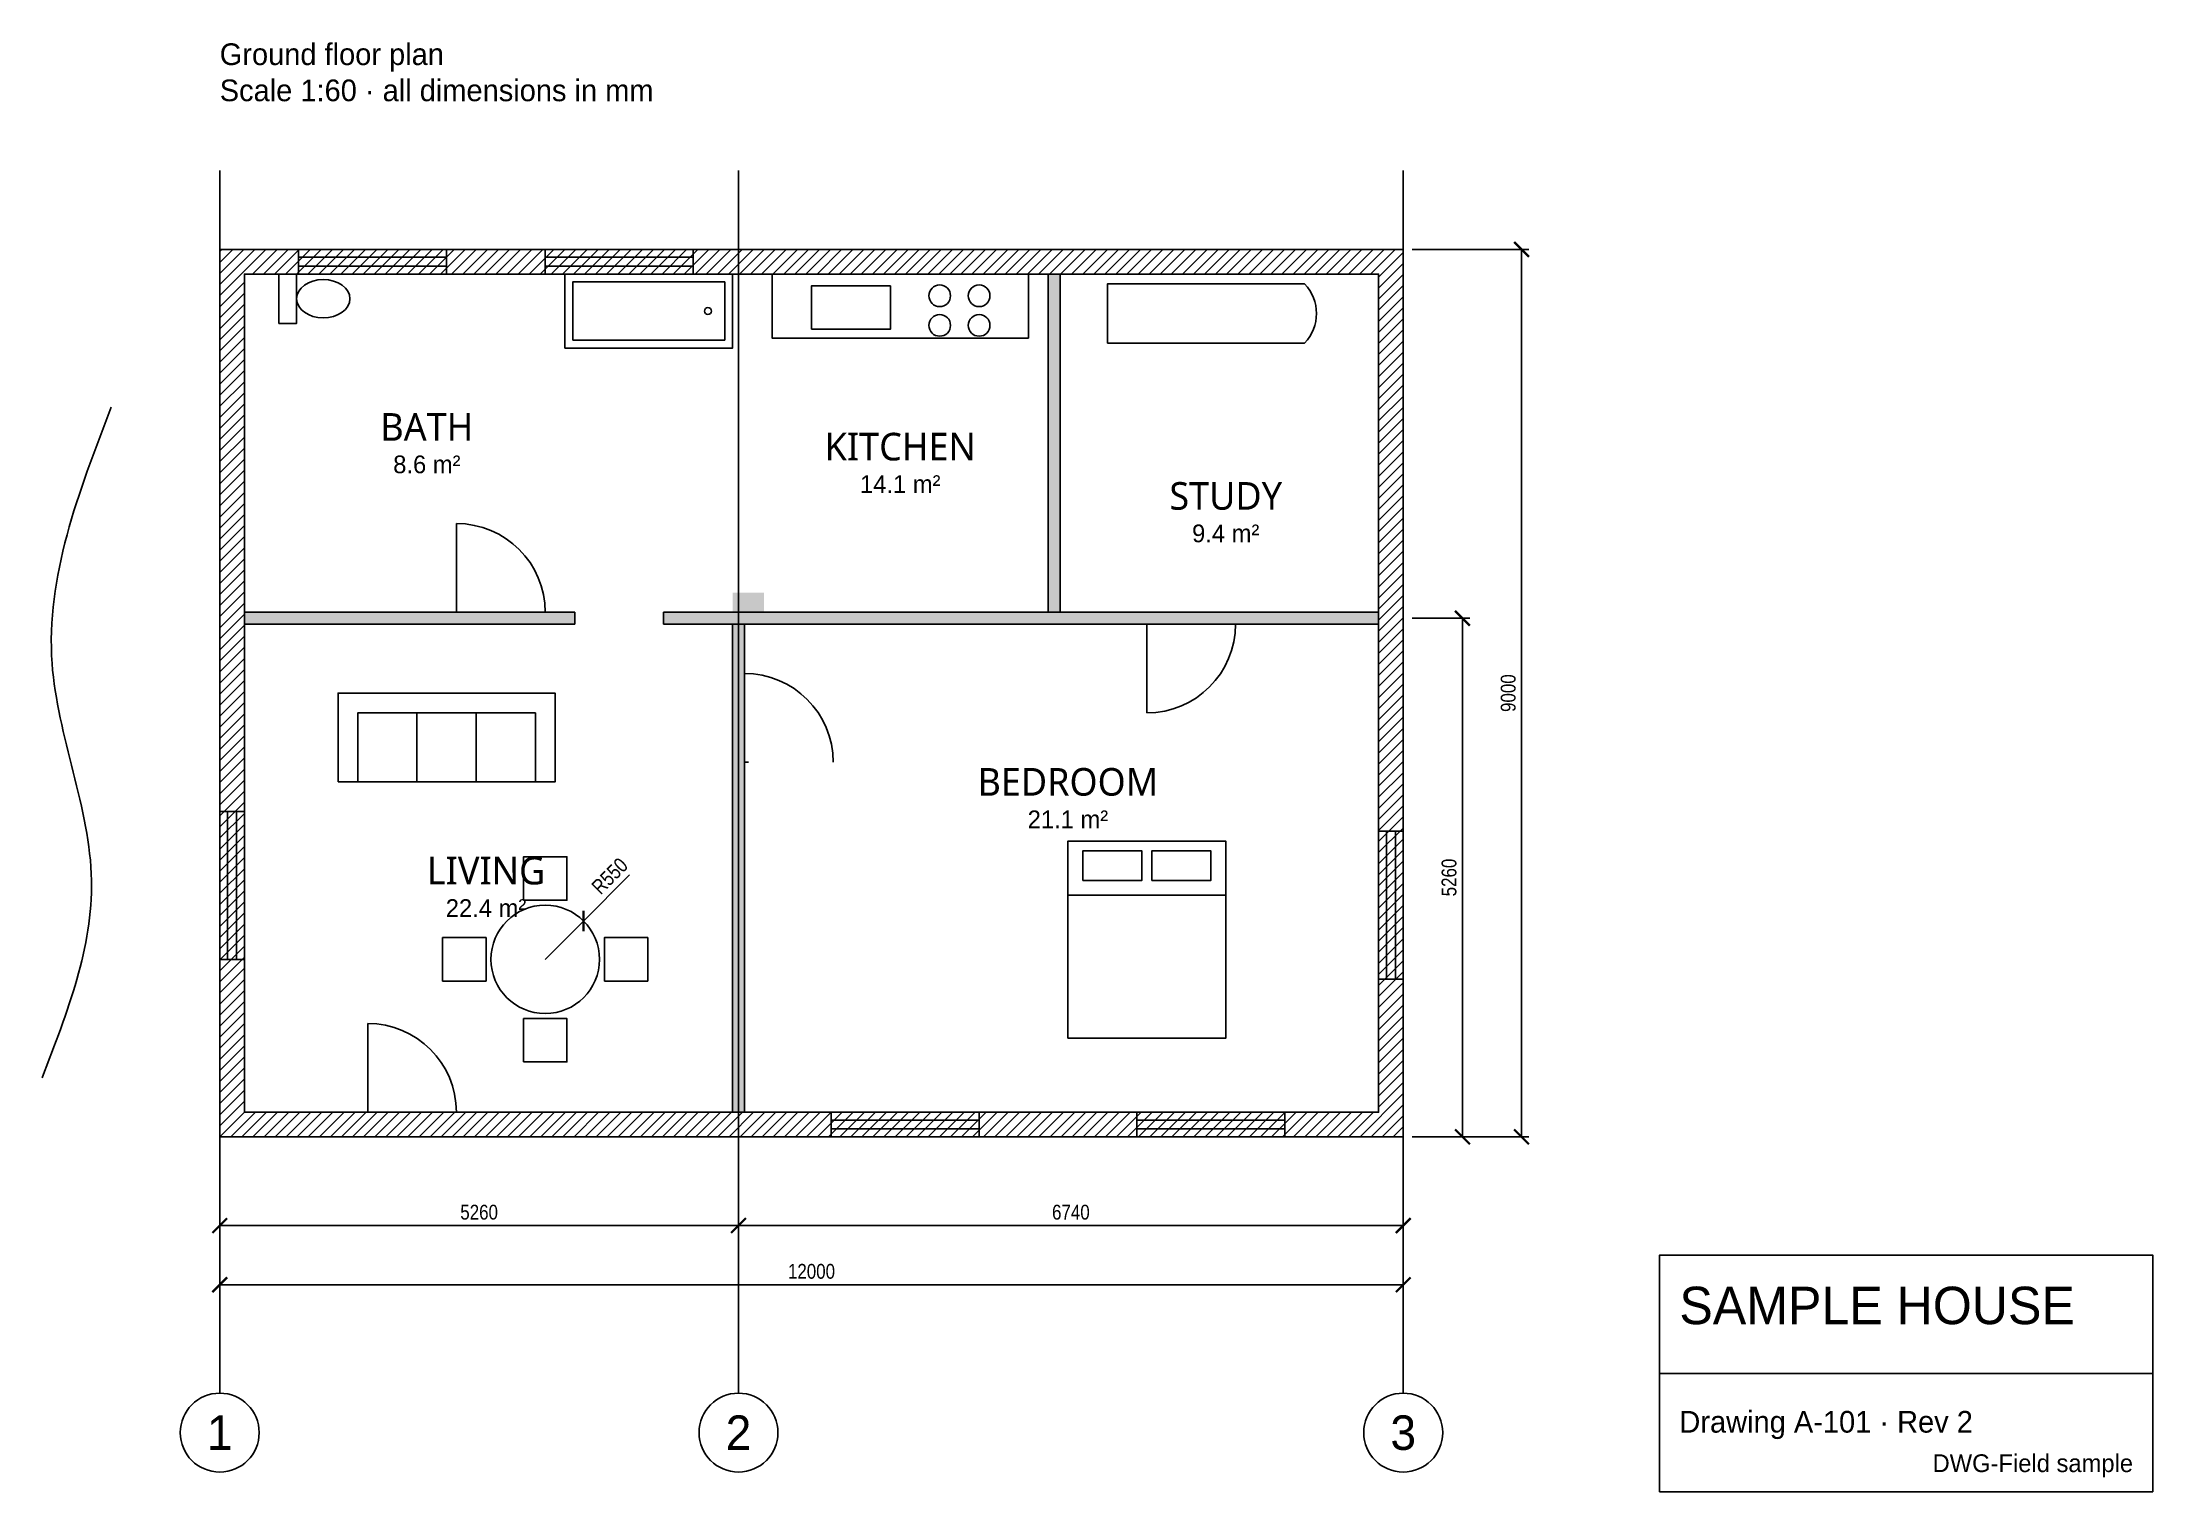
# Model space of a CAD drawing. Header units: millimetres. Extents: x -1800 to 19600, y -3600 to 11102.
import ezdxf
from ezdxf.enums import TextEntityAlignment as Align

# ---------------------------------------------------------------- set-up
doc = ezdxf.new("R2010")
doc.units = ezdxf.units.MM
for name, color, linetype in [('A-ANNO-DIMS', 1, 'Continuous'), ('A-ANNO-TEXT', 3, 'Continuous'), ('A-DOOR', 2, 'Continuous'), ('A-FIXT', 6, 'Continuous'), ('A-FURN', 8, 'Continuous'), ('A-GLAZ', 4, 'Continuous'), ('A-GRID', 253, 'Continuous'), ('A-TTLB', 7, 'Continuous'), ('A-WALL', 7, 'Continuous'), ('A-WALL-PATT', 252, 'Continuous')]:
    doc.layers.add(name, color=color, linetype=linetype)
doc.styles.add('OpenSans', font='OpenSans-Regular.ttf')
doc.styles.add('OpenSansCondensed-Light', font='OpenSansCondensed-Light.ttf')
doc.dimstyles.new('PLAN', dxfattribs={"dimscale": 60, "dimtxt": 2.5, "dimasz": 2.5, "dimexe": 1.25, "dimexo": 1.5, "dimgap": 1, "dimtad": 1, "dimdec": 0, "dimzin": 12, "dimdsep": 46, "dimtxsty": 'OpenSansCondensed-Light', "dimblk": 'ARCHTICK', "dimcen": 2.5, "dimazin": 3, "dimtfac": 0.5, "dimtmove": 2, "dimatfit": 3})

# ---------------------------------------------------------------- blocks, each defined once
blk = doc.blocks.new('DOOR-900')
for q in [(0, 900), (40, 0)]:
    blk.add_line((0, 0), q)
blk.add_arc((0, 0), 900, 0, 90)
blk = doc.blocks.new('WIN-1500')
at = {"color": 0}
for p, q in [((0, 250), (1500, 250)), ((0, 170), (1500, 170)), ((0, 80), (1500, 80)), ((0, 0), (1500, 0))]:
    blk.add_line(p, q, dxfattribs=at)
for p, q in [((0, 0), (0, 250)), ((1500, 0), (1500, 250))]:
    blk.add_line(p, q)
blk = doc.blocks.new('BED-Q')
blk.add_line((0, 1450), (1600, 1450))
for points in [[(0, 0), (1600, 0), (1600, 2000), (0, 2000)], [(150, 1600), (750, 1600), (750, 1900), (150, 1900)], [(850, 1600), (1450, 1600), (1450, 1900), (850, 1900)]]:
    blk.add_lwpolyline(points, close=True)
blk = doc.blocks.new('SOFA-3')
for p, q in [((200, 0), (200, 700)), ((800, 0), (800, 700)), ((1400, 0), (1400, 700))]:
    blk.add_line(p, q)
for points in [[(0, 0), (2200, 0), (2200, 900), (0, 900)], [(200, 0), (2000, 0), (2000, 700), (200, 700)]]:
    blk.add_lwpolyline(points, close=True)
blk = doc.blocks.new('TABLE-4')
at = {"color": 0}
for points in [[(-220, 600), (220, 600), (220, 1040), (-220, 1040)], [(-1040, -220), (-600, -220), (-600, 220), (-1040, 220)], [(600, -220), (1040, -220), (1040, 220), (600, 220)], [(-220, -1040), (220, -1040), (220, -600), (-220, -600)]]:
    blk.add_lwpolyline(points, close=True, dxfattribs=at)
blk.add_circle((0, 0), 550)
blk = doc.blocks.new('WC')
blk.add_lwpolyline([(0, 0), (500, 0), (500, 180), (0, 180)], close=True)
blk.add_ellipse((250, 450), major_axis=(0, 270), ratio=0.72)
blk = doc.blocks.new('TUB')
for points in [[(0, 0), (1700, 0), (1700, 750), (0, 750)], [(80, 80), (1620, 80), (1620, 670), (80, 670)]]:
    blk.add_lwpolyline(points, close=True)
blk.add_circle((1450, 375), 35)
blk = doc.blocks.new('_ARCHTICK')
at = {"color": 0, "linetype": 'BYBLOCK', "const_width": 0.15}
blk.add_lwpolyline([(-0.5, -0.5), (0.5, 0.5)], dxfattribs=at)

msp = doc.modelspace()

# ---------------------------------------------------------------- hatches: boundary and pattern name
at = {"layer": 'A-WALL'}
msp.add_hatch(color=7, dxfattribs=at).paths.add_polyline_path([(5200, 5200), (5520, 5200), (5520, 5520), (5200, 5520)])
at = {"layer": 'A-WALL-PATT'}
h = msp.add_hatch(dxfattribs=at)
h.set_pattern_fill('ANSI31', scale=25)
h.paths.add_polyline_path([(0, 0), (12000, 0), (12000, 9000), (0, 9000)])
h.paths.add_polyline_path([(250, 250), (11750, 250), (11750, 8750), (250, 8750)])
for points in [[(8400, 5320), (8520, 5320), (8520, 8750), (8400, 8750)], [(250, 5200), (3600, 5200), (3600, 5320), (250, 5320)], [(4500, 5200), (11750, 5200), (11750, 5320), (4500, 5320)], [(5200, 250), (5320, 250), (5320, 5200), (5200, 5200)]]:
    msp.add_hatch(color=252, dxfattribs=at).paths.add_polyline_path(points)

# ---------------------------------------------------------------- linework, layer by layer
at = {"layer": 'A-FIXT'}
msp.add_lwpolyline([(5600, 8750), (5600, 8100), (8200, 8100), (8200, 8750)], dxfattribs=at)
msp.add_lwpolyline([(6000, 8190), (6800, 8190), (6800, 8630), (6000, 8630)], close=True, dxfattribs=at)
for centre in [(7300, 8530), (7700, 8530), (7300, 8230), (7700, 8230)]:
    msp.add_circle(centre, 110, dxfattribs=at)
at = {"layer": 'A-FURN'}
msp.add_lwpolyline([(9000, 8050), (11000, 8050, 0.4), (11000, 8650), (9000, 8650)], format="xyb", close=True, dxfattribs=at)
at = {"layer": 'A-FURN', "color": 3}
msp.add_spline([(-1800, 600), (-1300, 2600), (-1700, 4800), (-1100, 7400)], degree=3, dxfattribs=at)
at = {"layer": 'A-GRID'}
for p, q in [((0, -2600), (0, 9800)), ((5260, -2600), (5260, 9800)), ((12000, -2600), (12000, 9800))]:
    msp.add_line(p, q, dxfattribs=at)
for centre in [(0, -3000), (5260, -3000), (12000, -3000)]:
    msp.add_circle(centre, 400, dxfattribs=at)
at = {"layer": 'A-TTLB'}
msp.add_line((14600, -2400), (19600, -2400), dxfattribs=at)
msp.add_lwpolyline([(14600, -3600), (19600, -3600), (19600, -1200), (14600, -1200)], close=True, dxfattribs=at)
at = {"layer": 'A-WALL'}
for points in [[(0, 0), (12000, 0), (12000, 9000), (0, 9000)], [(250, 250), (11750, 250), (11750, 8750), (250, 8750)], [(8400, 5320), (8520, 5320), (8520, 8750), (8400, 8750)], [(250, 5200), (3600, 5200), (3600, 5320), (250, 5320)], [(4500, 5200), (11750, 5200), (11750, 5320), (4500, 5320)], [(5200, 250), (5320, 250), (5320, 5200), (5200, 5200)]]:
    msp.add_lwpolyline(points, close=True, dxfattribs=at)

# ---------------------------------------------------------------- block references
at = {"layer": 'A-DOOR'}
for p in [(2400, 5320), (5320, 3800), (1500, 250)]:
    msp.add_blockref('DOOR-900', p, dxfattribs=at)
at = {"layer": 'A-DOOR', "xscale": -1, "rotation": 180}
msp.add_blockref('DOOR-900', (9400, 5200), dxfattribs=at)
at = {"layer": 'A-FIXT', "rotation": -90}
msp.add_blockref('WC', (600, 8750), dxfattribs=at)
at = {"layer": 'A-FIXT'}
msp.add_blockref('TUB', (3500, 8000), dxfattribs=at)
at = {"layer": 'A-FURN'}
for name, p in [('SOFA-3', (1200, 3600)), ('BED-Q', (8600, 1000)), ('TABLE-4', (3300, 1800))]:
    msp.add_blockref(name, p, dxfattribs=at)
at = {"layer": 'A-GLAZ'}
for p in [(800, 8750), (3300, 8750), (6200, 0), (9300, 0)]:
    msp.add_blockref('WIN-1500', p, dxfattribs=at)
at = {"layer": 'A-GLAZ', "rotation": 90}
msp.add_blockref('WIN-1500', (250, 1800), dxfattribs=at)
at = {"layer": 'A-GLAZ', "yscale": -1, "rotation": 90}
msp.add_blockref('WIN-1500', (11750, 1600), dxfattribs=at)

# ---------------------------------------------------------------- texts
at = {"layer": 'A-ANNO-TEXT', "style": 'OpenSans'}
for s, p in [('BATH', (2100, 7200)), ('KITCHEN', (6900, 7000)), ('STUDY', (10200, 6500)), ('BEDROOM', (8600, 3600)), ('LIVING', (2700, 2700))]:
    msp.add_text(s, height=280, dxfattribs=at).set_placement(p, align=Align.MIDDLE_CENTER)
at = {"layer": 'A-ANNO-TEXT'}
for s, p in [('8.6 m²', (2100, 6820)), ('14.1 m²', (6900, 6620)), ('9.4 m²', (10200, 6120)), ('21.1 m²', (8600, 3220)), ('22.4 m²', (2700, 2320))]:
    msp.add_text(s, height=180, dxfattribs=at).set_placement(p, align=Align.MIDDLE_CENTER)
at = {"layer": 'A-ANNO-TEXT', "insert": (0, 10500), "char_height": 220, "attachment_point": 7}
msp.add_mtext('Ground floor plan\\PScale 1:60 · all dimensions in mm', dxfattribs=at)
at = {"layer": 'A-GRID'}
for s, p in [('1', (0, -3000)), ('2', (5260, -3000)), ('3', (12000, -3000))]:
    msp.add_text(s, height=350, dxfattribs=at).set_placement(p, align=Align.MIDDLE_CENTER)
at = {"layer": 'A-TTLB'}
for s, height, p in [('SAMPLE HOUSE', 380, (14800, -1900)), ('Drawing A-101 · Rev 2', 220, (14800, -3000))]:
    msp.add_text(s, height=height, dxfattribs=at).set_placement(p)
msp.add_text('DWG-Field sample', height=180, dxfattribs=at).set_placement((19400, -3400), align=Align.RIGHT)

# ---------------------------------------------------------------- dimensions: what is measured, and where the dimension line sits
at = {"layer": 'A-ANNO-DIMS'}
for base, p2 in [((13200, 0), (12000, 9000)), ((12600, 0), (12000, 5260))]:
    msp.add_linear_dim(base=base, p1=(12000, 0), p2=p2, angle=90, dimstyle='PLAN', dxfattribs=at).render()
msp.add_radius_dim(center=(3300, 1800), mpoint=(3688.9, 2188.9), dimstyle='PLAN', dxfattribs=at).render()
for base, p1, p2 in [((0, -1500), (0, 0), (12000, 0)), ((0, -900), (0, 0), (5260, 0)), ((5260, -900), (5260, 0), (12000, 0))]:
    msp.add_linear_dim(base=base, p1=p1, p2=p2, dimstyle='PLAN', dxfattribs=at).render()

doc.saveas('drawing.dxf')
